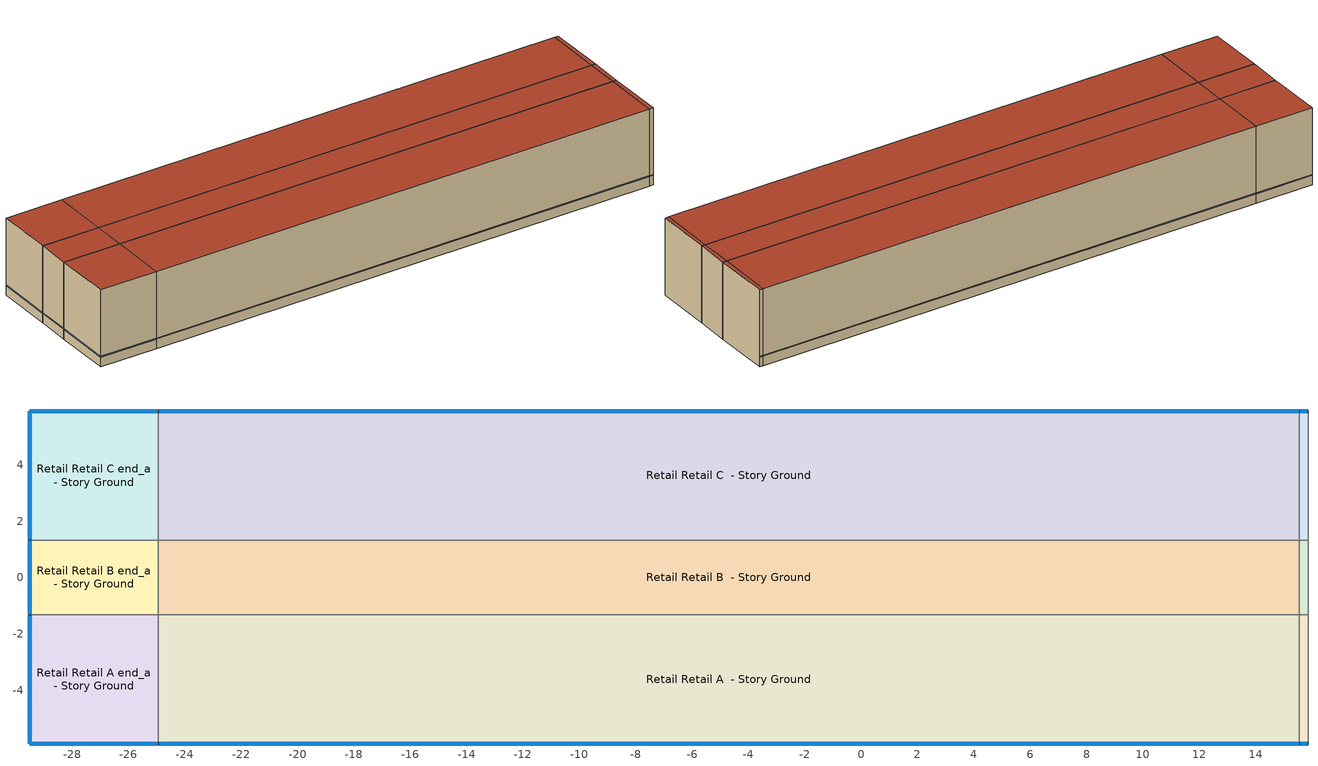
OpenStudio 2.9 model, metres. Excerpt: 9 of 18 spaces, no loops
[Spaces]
Retail Retail A end_a - Story Ground
 floor ground: -29.51,-5.9 -29.51,-1.33 -24.94,-1.33 -24.94,-5.9 z0
 wall outside: -29.51,-1.33 -29.51,-5.9 -24.94,-5.9 z0:6.1
 wall to Retail Retail B end_a - Story Ground: -24.94,-1.33 -29.51,-1.33 z0:6.1
 wall to Retail Retail A  - Story Ground: -24.94,-5.9 -24.94,-1.33 z0:6.1
 window: -29.51,-1.36 -29.51,-5.88 / -29.49,-5.9 -24.97,-5.9 z0.76:0.82
 roof outside: -24.94,-5.9 -24.94,-1.33 -29.51,-1.33 -29.51,-5.9 z6.1
Retail Retail B end_a - Story Ground
 floor ground: -29.51,-1.33 -29.51,1.33 -24.94,1.33 -24.94,-1.33 z0
 wall outside: -29.51,1.33 -29.51,-1.33 z0:6.1
 wall to Retail Retail C end_a - Story Ground: -24.94,1.33 -29.51,1.33 z0:6.1
 wall to Retail Retail B  - Story Ground: -24.94,-1.33 -24.94,1.33 z0:6.1
 window: -29.51,1.31 -29.51,-1.31 z0.76:0.82
 roof outside: -24.94,-1.33 -24.94,1.33 -29.51,1.33 -29.51,-1.33 z6.1
Retail Retail C end_a - Story Ground
 floor ground: -29.51,1.33 -29.51,5.9 -24.94,5.9 -24.94,1.33 z0
 wall outside: -24.94,5.9 -29.51,5.9 -29.51,1.33 z0:6.1
 wall to Retail Retail C  - Story Ground: -24.94,1.33 -24.94,5.9 z0:6.1
 window: -29.51,5.88 -29.51,1.36 / -24.97,5.9 -29.49,5.9 z0.76:0.82
 roof outside: -24.94,1.33 -24.94,5.9 -29.51,5.9 -29.51,1.33 z6.1
Retail Retail A  - Story Ground
 floor ground: -24.94,-5.9 -24.94,-1.33 15.55,-1.33 15.55,-5.9 z0
 wall outside: -24.94,-5.9 15.55,-5.9 z0:6.1
 wall to Retail Retail B  - Story Ground: 15.55,-1.33 -24.94,-1.33 z0:6.1
 wall to Retail Entry A  - Story Ground: 15.55,-5.9 15.55,-1.33 z0:6.1
 window: -24.91,-5.9 15.53,-5.9 z0.76:0.82
 roof outside: 15.55,-5.9 15.55,-1.33 -24.94,-1.33 -24.94,-5.9 z6.1
Retail Retail B  - Story Ground
 floor ground: -24.94,-1.33 -24.94,1.33 15.55,1.33 15.55,-1.33 z0
 wall to Retail Retail C  - Story Ground: 15.55,1.33 -24.94,1.33 z0:6.1
 wall to Retail Entry B  - Story Ground: 15.55,-1.33 15.55,1.33 z0:6.1
 roof outside: 15.55,-1.33 15.55,1.33 -24.94,1.33 -24.94,-1.33 z6.1
Retail Retail C  - Story Ground
 floor ground: -24.94,1.33 -24.94,5.9 15.55,5.9 15.55,1.33 z0
 wall outside: 15.55,5.9 -24.94,5.9 z0:6.1
 wall to Retail Entry C  - Story Ground: 15.55,1.33 15.55,5.9 z0:6.1
 window: 15.53,5.9 -24.91,5.9 z0.76:0.82
 roof outside: 15.55,1.33 15.55,5.9 -24.94,5.9 -24.94,1.33 z6.1
Retail Entry A  - Story Ground
 floor ground: 15.55,-5.9 15.55,-1.33 15.86,-1.33 15.86,-5.9 z0
 wall outside: 15.55,-5.9 15.86,-5.9 z0:6.1
 wall to Retail Entry B  - Story Ground: 15.86,-1.33 15.55,-1.33 z0:6.1
 wall to Retail Point_of_Sale A  - Story Ground: 15.86,-5.9 15.86,-1.33 z0:6.1
 window: 15.58,-5.9 15.83,-5.9 z0.76:0.84
 roof outside: 15.86,-5.9 15.86,-1.33 15.55,-1.33 15.55,-5.9 z6.1
Retail Entry B  - Story Ground
 floor ground: 15.55,-1.33 15.55,1.33 15.86,1.33 15.86,-1.33 z0
 wall to Retail Entry C  - Story Ground: 15.86,1.33 15.55,1.33 z0:6.1
 wall to Retail Point_of_Sale B  - Story Ground: 15.86,-1.33 15.86,1.33 z0:6.1
 roof outside: 15.86,-1.33 15.86,1.33 15.55,1.33 15.55,-1.33 z6.1
Retail Entry C  - Story Ground
 floor ground: 15.55,1.33 15.55,5.9 15.86,5.9 15.86,1.33 z0
 wall outside: 15.86,5.9 15.55,5.9 z0:6.1
 wall to Retail Point_of_Sale C  - Story Ground: 15.86,1.33 15.86,5.9 z0:6.1
 window: 15.83,5.9 15.58,5.9 z0.76:0.84
 roof outside: 15.86,1.33 15.86,5.9 15.55,5.9 15.55,1.33 z6.1
[Schedule:Ruleset]
Name | Default Day Schedule | Summer Design Day Schedule | Winter Design Day Schedule
Clothing Schedule | Clothing Schedule Default Winter Clothes
Mercantile_Retail BLDG_LIGHT_EndUseData | Schedule Day 5 | Mercantile_Retail BLDG_LIGHT_EndUseData Summer Design Day | Mercantile_Retail BLDG_LIGHT_EndUseData Winter Design Day
Mercantile_Retail BLDG_EQUIP_EndUseData | Schedule Day 8 | Mercantile_Retail BLDG_EQUIP_EndUseData Summer Design Day | Mercantile_Retail BLDG_EQUIP_EndUseData Winter Design Day
Retail Infil Half On | Retail Infil Half On Default | Retail Infil Half On Summer Design Day | Retail Infil Half On Winter Design Day
Mercantile_Retail BLDG_LIGHT_EndUseData BPR Adjusted | Schedule Day 17 | Mercantile_Retail BLDG_LIGHT_EndUseData Summer Design Day 1 | Mercantile_Retail BLDG_LIGHT_EndUseData Winter Design Day 1
Mercantile_Retail BLDG_EQUIP_EndUseData BPR Adjusted | Schedule Day 18 | Mercantile_Retail BLDG_EQUIP_EndUseData Summer Design Day 1 | Mercantile_Retail BLDG_EQUIP_EndUseData Winter Design Day 1
[Schedule:Day]
Clothing Schedule Default Winter Clothes; Mercantile_Retail BLDG_LIGHT_EndUseData Summer Design Day; Mercantile_Retail BLDG_EQUIP_EndUseData Summer Design Day; Retail Infil Half On Winter Design Day; Mercantile_Retail BLDG_LIGHT_EndUseData Summer Design Day 1; Mercantile_Retail BLDG_EQUIP_EndUseData Summer Design Day 1: 24, 0, 1
Clothing Schedule Summer Clothes: 24, 0, 0.5
Air Velocity Schedule Default: 24, 0, 0.2
Work Efficiency Schedule Default; Mercantile_Retail BLDG_LIGHT_EndUseData Winter Design Day; Mercantile_Retail BLDG_EQUIP_EndUseData Winter Design Day; Mercantile_Retail BLDG_LIGHT_EndUseData Winter Design Day 1; Mercantile_Retail BLDG_EQUIP_EndUseData Winter Design Day 1: 24, 0, 0
Retail Bldg Occ Sat Day: Yes, 0, 5, 0.0666667, 0, 15, 0.05, 0, 25, 0.0333333, 0, 35, 0.0166667, 0, 45, 0, 5, 30, 0, 5, 40, 0.0166667, 5, 50, 0.0333333, 6, 0, 0.05, 6, 10, 0.0666667, 6, 20, 0.0833333, 6, 30, 0.1, 6, 40, 0.116667, 6, 50, 0.133333, 7, 0, 0.15, 7, 10, 0.166667, 7, 20, 0.183333, 7, 30, 0.2, 7, 40, 0.25, 7, 50, 0.3, 8, 0, 0.35, 8, 9, 0.4, 8, 19, 0.45, 8, 29, 0.5, 8, 30, 0.5, 8, 39, 0.516667, 8, 49, 0.533333, 8, 59, 0.55, 9, 9, 0.566667, 9, 19, 0.583333, 9, 29, 0.6, 9, 30, 0.6, 9, 39, 0.612698, 9, 49, 0.625397, 9, 59, 0.638095, 10, 9, 0.650794, 10, 19, 0.663492, 10, 29, 0.67619, 10, 39, 0.688889, 10, 49, 0.701587, 10, 59, 0.714286, 11, 9, 0.726984, 11, 19, 0.739683, 11, 29, 0.752381, 11, 39, 0.765079, 11, 49, 0.777778, 11, 59, 0.790476, 12, 7, 0.8, 18, 45, 0.8, 18, 55, 0.766667, 19, 5, 0.733333, 19, 15, 0.7, 19, 25, 0.666667, 19, 35, 0.633333, 19, 45, 0.6, 19, 55, 0.533333, 20, 5, 0.466667, 20, 15, 0.4, 20, 25, 0.333333, 20, 35, 0.266667, 20, 45, 0.2, 22, 45, 0.2, 22, 55, 0.183333, 23, 5, 0.166667, 23, 15, 0.15, 23, 25, 0.133333, 23, 35, 0.116667, 23, 45, 0.1, 23, 55, 0.0833333, 24, 0, 0.0666667
Retail Bldg Occ Sun Day: Yes, 6, 30, 0, 6, 40, 0.0166667, 6, 50, 0.0333333, 7, 0, 0.05, 7, 10, 0.0666667, 7, 20, 0.0833333, 7, 30, 0.1, 7, 40, 0.116667, 7, 50, 0.133333, 8, 0, 0.15, 8, 9, 0.166667, 8, 19, 0.183333, 8, 29, 0.2, 8, 30, 0.2, 9, 0, 0.2, 9, 9, 0.208081, 9, 19, 0.216162, 9, 29, 0.224242, 9, 39, 0.232323, 9, 49, 0.240404, 9, 59, 0.248485, 10, 9, 0.256566, 10, 19, 0.264646, 10, 29, 0.272727, 10, 39, 0.280808, 10, 49, 0.288889, 10, 59, 0.29697, 11, 9, 0.305051, 11, 19, 0.313131, 11, 29, 0.321212, 11, 39, 0.329293, 11, 49, 0.337374, 11, 59, 0.345455, 12, 9, 0.353535, 12, 19, 0.361616, 12, 29, 0.369697, 12, 39, 0.377778, 12, 49, 0.385859, 12, 59, 0.393939, 13, 7, 0.4, 18, 45, 0.4, 18, 55, 0.366667, 19, 5, 0.333333, 19, 15, 0.3, 19, 25, 0.266667, 19, 35, 0.233333, 19, 45, 0.2, 19, 55, 0.183333, 20, 5, 0.166667, 20, 15, 0.15, 20, 25, 0.133333, 20, 35, 0.116667, 20, 45, 0.1, 20, 55, 0.0833333, 21, 5, 0.0666667, 21, 15, 0.05, 21, 25, 0.0333333, 21, 35, 0.0166667, 21, 45, 0, 24, 0, 0
Schedule Day 5: Yes, 0, 10, 0.0990279, 0, 20, 0.0908426, 0, 30, 0.0826573, 0, 40, 0.0811729, 0, 49, 0.0796886, 0, 59, 0.0782042, 1, 9, 0.0767199, 1, 19, 0.0752356, 1, 30, 0.0737512, 1, 40, 0.0724585, 1, 50, 0.0711657, 2, 0, 0.069873, 2, 9, 0.0685802, 2, 19, 0.0672875, 2, 29, 0.0659947, 2, 30, 0.0659947, 2, 39, 0.0656892, 2, 49, 0.0653837, 2, 59, 0.0650782, 3, 9, 0.0647726, 3, 19, 0.0644671, 3, 29, 0.0641616, 3, 30, 0.0641616, 3, 39, 0.0653482, 3, 49, 0.0665348, 3, 59, 0.0677214, 4, 9, 0.068908, 4, 19, 0.0700947, 4, 30, 0.0712813, 4, 40, 0.0754337, 4, 50, 0.0795862, 5, 0, 0.0837386, 5, 10, 0.087891, 5, 20, 0.0920435, 5, 30, 0.0961959, 5, 40, 0.106886, 5, 50, 0.117577, 6, 0, 0.128267, 6, 10, 0.138957, 6, 20, 0.149648, 6, 30, 0.160338, 6, 40, 0.198035, 6, 50, 0.235731, 7, 0, 0.273428, 7, 10, 0.311124, 7, 20, 0.34882, 7, 30, 0.386517, 7, 40, 0.450641, 7, 50, 0.514765, 8, 0, 0.578889, 8, 9, 0.643013, 8, 19, 0.707137, 8, 29, 0.771261, 8, 30, 0.771261, 8, 39, 0.799719, 8, 49, 0.828176, 8, 59, 0.856634, 9, 9, 0.885092, 9, 19, 0.913549, 9, 29, 0.942007, 9, 30, 0.942007, 9, 39, 0.94667, 9, 49, 0.951334, 9, 59, 0.955997, 10, 9, 0.96066, 10, 19, 0.965324, 10, 29, 0.969987, 10, 30, 0.969987, 10, 39, 0.970107, 10, 49, 0.970227, 10, 59, 0.970348, 11, 9, 0.970468, 11, 19, 0.970588, 11, 29, 0.970708, 11, 30, 0.970708, 11, 39, 0.970732, 11, 49, 0.970757, 11, 59, 0.970781, 12, 9, 0.970805, 12, 19, 0.97083, 12, 29, 0.970854, 12, 30, 0.970854, 12, 39, 0.970894, 12, 49, 0.970933, 12, 59, 0.970973, 13, 9, 0.971013, 13, 19, 0.971053, 13, 29, 0.971093, 13, 30, 0.971093, 13, 39, 0.971133, 13, 49, 0.971174, 13, 59, 0.971215, 14, 9, 0.971255, 14, 19, 0.971296, 14, 29, 0.971337, 14, 30, 0.971337, 14, 39, 0.971337, 14, 49, 0.971338, 14, 59, 0.971338, 15, 9, 0.971339, 15, 19, 0.97134, 15, 29, 0.97134, 15, 30, 0.97134, 15, 39, 0.971345, 15, 49, 0.97135, 15, 59, 0.971355, 16, 9, 0.97136, 16, 19, 0.971364, 16, 30, 0.971369, 16, 40, 0.971344, 16, 50, 0.971319, 17, 0, 0.971293, 17, 10, 0.971268, 17, 20, 0.971243, 17, 30, 0.971217, 17, 40, 0.971161, 17, 50, 0.971105, 18, 0, 0.971049, 18, 10, 0.970993, 18, 20, 0.970936, 18, 30, 0.97088, 18, 40, 0.970781, 18, 50, 0.970682, 19, 0, 0.970582, 19, 10, 0.970483, 19, 20, 0.970384, 19, 30, 0.970285, 19, 40, 0.969748, 19, 50, 0.969211, 20, 0, 0.968674, 20, 10, 0.968137, 20, 20, 0.9676, 20, 30, 0.967063, 20, 40, 0.946091, 20, 50, 0.92512, 21, 0, 0.904148, 21, 10, 0.883177, 21, 20, 0.862205, 21, 30, 0.841234, 21, 40, 0.769699, 21, 50, 0.698164, 22, 0, 0.626629, 22, 10, 0.555095, 22, 20, 0.48356, 22, 30, 0.412025, 22, 40, 0.365316, 22, 50, 0.318606, 23, 0, 0.271897, 23, 10, 0.225188, 23, 20, 0.178478, 23, 30, 0.131769, 23, 40, 0.123584, 23, 50, 0.115399, 24, 0, 0.107213
Mercantile_Retail BLDG_LIGHT_EndUseData Sun Day: Yes, 0, 5, 0.443748, 0, 15, 0.41474, 0, 25, 0.385732, 0, 30, 0.194056, 0, 35, 0.356724, 0, 40, 0.194278, 0, 45, 0.327716, 0, 49, 0.1945, 0, 55, 0.314276, 0, 59, 0.194722, 1, 5, 0.300835, 1, 9, 0.194944, 1, 15, 0.287394, 1, 19, 0.195166, 1, 25, 0.273954, 1, 30, 0.195388, 1, 35, 0.260513, 1, 40, 0.195878, 1, 45, 0.247072, 1, 50, 0.196369, 1, 55, 0.241506, 2, 0, 0.196859, 2, 5, 0.23594, 2, 9, 0.19735, 2, 15, 0.230374, 2, 19, 0.19784, 2, 25, 0.224808, 2, 29, 0.198331, 2, 30, 0.198331, 2, 35, 0.219241, 2, 39, 0.199521, 2, 45, 0.213675, 2, 49, 0.20071, 2, 55, 0.212104, 2, 59, 0.2019, 3, 5, 0.210532, 3, 9, 0.20309, 3, 15, 0.208961, 3, 19, 0.20428, 3, 25, 0.207389, 3, 29, 0.20547, 3, 30, 0.20547, 3, 35, 0.205817, 3, 39, 0.207931, 3, 45, 0.204246, 3, 49, 0.210391, 3, 59, 0.212852, 4, 9, 0.215312, 4, 19, 0.217773, 4, 30, 0.220233, 4, 40, 0.234007, 4, 50, 0.24778, 5, 0, 0.261554, 5, 10, 0.275327, 5, 20, 0.2891, 5, 30, 0.302874, 5, 40, 0.346033, 5, 50, 0.389193, 6, 0, 0.432353, 6, 10, 0.475512, 6, 20, 0.518672, 6, 30, 0.561831, 6, 40, 0.609777, 6, 50, 0.657723, 7, 0, 0.705669, 7, 10, 0.753615, 7, 20, 0.801561, 7, 30, 0.849508, 7, 40, 0.869034, 7, 50, 0.888561, 8, 0, 0.908087, 8, 9, 0.927614, 8, 19, 0.94714, 8, 29, 0.966667, 8, 30, 0.966667, 8, 39, 0.967165, 8, 49, 0.967664, 8, 59, 0.968162, 9, 9, 0.968661, 9, 19, 0.969159, 9, 29, 0.969657, 9, 30, 0.969657, 9, 39, 0.969672, 9, 49, 0.969687, 9, 59, 0.969701, 10, 9, 0.969716, 10, 19, 0.969731, 10, 29, 0.969746, 10, 39, 0.96976, 10, 49, 0.969775, 10, 59, 0.96979, 11, 9, 0.969804, 11, 19, 0.969819, 11, 29, 0.969834, 11, 39, 0.969849, 11, 49, 0.969863, 11, 59, 0.969878, 12, 9, 0.969893, 12, 19, 0.969907, 12, 29, 0.969922, 12, 37, 0.969933, 12, 47, 0.969983, 12, 57, 0.970032, 13, 7, 0.970082, 13, 17, 0.970131, 13, 27, 0.970181, 13, 37, 0.970231, 13, 47, 0.970239, 13, 57, 0.970247, 14, 7, 0.970255, 14, 17, 0.970263, 14, 27, 0.970271, 14, 37, 0.970279, 14, 47, 0.970251, 14, 57, 0.970223, 15, 7, 0.970195, 15, 17, 0.970167, 15, 27, 0.970139, 15, 37, 0.970112, 15, 47, 0.970097, 15, 57, 0.970082, 16, 7, 0.970067, 16, 17, 0.970052, 16, 27, 0.970037, 16, 37, 0.970022, 16, 47, 0.970007, 16, 57, 0.969993, 17, 7, 0.969978, 17, 17, 0.969963, 17, 27, 0.969948, 17, 37, 0.969933, 17, 47, 0.969918, 17, 57, 0.969903, 18, 7, 0.969888, 18, 17, 0.969874, 18, 27, 0.969859, 18, 37, 0.969844, 18, 45, 0.969833, 18, 55, 0.969544, 19, 5, 0.969255, 19, 15, 0.968966, 19, 25, 0.968677, 19, 35, 0.968388, 19, 45, 0.968099, 19, 55, 0.963578, 20, 5, 0.959058, 20, 15, 0.954537, 20, 25, 0.950017, 20, 35, 0.945496, 20, 45, 0.940976, 20, 55, 0.920826, 21, 5, 0.900676, 21, 15, 0.880525, 21, 25, 0.860375, 21, 35, 0.840225, 21, 45, 0.820075, 21, 55, 0.792508, 22, 5, 0.764941, 22, 15, 0.737374, 22, 25, 0.709807, 22, 35, 0.68224, 22, 45, 0.654673, 22, 55, 0.629188, 23, 5, 0.603703, 23, 15, 0.578219, 23, 25, 0.552734, 23, 35, 0.527249, 23, 45, 0.501764, 23, 55, 0.472756, 24, 0, 0.443748
Schedule Day 8: Yes, 1, 15, 0.5316, 24, 0, 0.5316
Mercantile_Retail BLDG_EQUIP_EndUseData Wknd Day; autogen Schedule Rule 7 1_day_sch: Yes, 24, 0, 0.5009
Retail Infil Half On Default; Retail Infil Half On Summer Design Day: 6, 0, 1, 21, 0, 0.5, 24, 0, 1
Retail Infil Half On Sat Day: 6, 0, 1, 22, 0, 0.5, 24, 0, 1
Retail Infil Half On Sun Day: 8, 0, 1, 17, 0, 0.5, 24, 0, 1
Retail HtgSetp_Enduse Sat Day: Yes, 0, 5, 16.9333, 0, 15, 16.4, 0, 25, 15.8667, 0, 30, 13.6, 0, 35, 15.3333, 0, 45, 14.8, 0, 55, 14.6333, 1, 5, 14.4667, 1, 15, 14.3, 1, 25, 14.1333, 1, 35, 13.9667, 1, 45, 13.8, 1, 55, 13.7833, 2, 5, 13.7667, 2, 15, 13.75, 2, 25, 13.7333, 2, 30, 13.6, 2, 35, 13.7167, 2, 39, 13.6167, 2, 45, 13.7, 2, 49, 13.6333, 2, 59, 13.65, 3, 9, 13.6667, 3, 19, 13.6833, 3, 29, 13.7, 3, 30, 13.7, 3, 39, 13.7167, 3, 49, 13.7333, 3, 59, 13.75, 4, 9, 13.7667, 4, 19, 13.7833, 4, 30, 13.8, 4, 40, 13.9, 4, 50, 14, 5, 0, 14.1, 5, 10, 14.2, 5, 20, 14.3, 5, 30, 14.4, 5, 40, 14.5167, 5, 50, 14.6333, 6, 0, 14.75, 6, 10, 14.8667, 6, 20, 14.9833, 6, 30, 15.1, 6, 40, 15.3167, 6, 50, 15.5333, 7, 0, 15.75, 7, 10, 15.9667, 7, 20, 16.1833, 7, 30, 16.4, 7, 40, 16.7667, 7, 50, 17.1333, 8, 0, 17.5, 8, 9, 17.8667, 8, 19, 18.2333, 8, 29, 18.6, 8, 30, 18.6, 8, 39, 18.7333, 8, 49, 18.8667, 8, 59, 19, 9, 9, 19.1333, 9, 19, 19.2667, 9, 29, 19.4, 9, 30, 19.4, 20, 45, 19.4, 20, 55, 19.3833, 21, 5, 19.3667, 21, 15, 19.35, 21, 25, 19.3333, 21, 35, 19.3167, 21, 45, 19.3, 21, 55, 19.2667, 22, 5, 19.2333, 22, 15, 19.2, 22, 25, 19.1667, 22, 35, 19.1333, 22, 45, 19.1, 22, 55, 18.9167, 23, 5, 18.7333, 23, 15, 18.55, 23, 25, 18.3667, 23, 35, 18.1833, 23, 45, 18, 23, 55, 17.4667, 24, 0, 16.9333
Retail HtgSetp_Enduse Sun Day: Yes, 0, 5, 14.0667, 0, 15, 14, 0, 25, 13.9333, 0, 35, 13.8667, 0, 45, 13.8, 0, 55, 13.7833, 1, 5, 13.7667, 1, 15, 13.75, 1, 25, 13.7333, 1, 35, 13.7167, 1, 45, 13.7, 2, 30, 13.6, 2, 39, 13.6167, 2, 45, 13.7, 2, 49, 13.6333, 2, 55, 13.6833, 2, 59, 13.65, 3, 5, 13.6667, 3, 9, 13.6667, 3, 15, 13.65, 3, 19, 13.6833, 3, 25, 13.6333, 3, 29, 13.7, 3, 30, 13.7, 3, 35, 13.6167, 3, 39, 13.75, 3, 45, 13.6, 3, 49, 13.8, 3, 59, 13.85, 4, 9, 13.9, 4, 19, 13.95, 4, 30, 14, 4, 40, 14.0833, 4, 50, 14.1667, 5, 0, 14.25, 5, 10, 14.3333, 5, 20, 14.4167, 5, 30, 14.5, 5, 40, 14.6167, 5, 50, 14.7333, 6, 0, 14.85, 6, 10, 14.9667, 6, 20, 15.0833, 6, 30, 15.2, 6, 40, 15.3667, 6, 50, 15.5333, 7, 0, 15.7, 7, 10, 15.8667, 7, 20, 16.0333, 7, 30, 16.2, 7, 40, 16.4833, 7, 50, 16.7667, 8, 0, 17.05, 8, 9, 17.3333, 8, 19, 17.6167, 8, 29, 17.9, 8, 30, 17.9, 8, 39, 18.1, 8, 49, 18.3, 8, 59, 18.5, 9, 9, 18.7, 9, 19, 18.9, 9, 29, 19.1, 9, 30, 19.1, 9, 39, 19.1107, 9, 49, 19.1213, 9, 59, 19.132, 10, 9, 19.1427, 10, 19, 19.1533, 10, 29, 19.164, 10, 39, 19.1747, 10, 49, 19.1853, 10, 59, 19.196, 11, 9, 19.2067, 11, 19, 19.2173, 11, 29, 19.228, 11, 39, 19.2387, 11, 49, 19.2493, 11, 59, 19.26, 12, 9, 19.2707, 12, 19, 19.2813, 12, 29, 19.292, 12, 37, 19.3, 18, 45, 19.3, 18, 55, 19.2833, 19, 5, 19.2667, 19, 15, 19.25, 19, 25, 19.2333, 19, 35, 19.2167, 19, 45, 19.2, 19, 55, 19.0667, 20, 5, 18.9333, 20, 15, 18.8, 20, 25, 18.6667, 20, 35, 18.5333, 20, 45, 18.4, 20, 55, 18, 21, 5, 17.6, 21, 15, 17.2, 21, 25, 16.8, 21, 35, 16.4, 21, 45, 16, 21, 55, 15.7667, 22, 5, 15.5333, 22, 15, 15.3, 22, 25, 15.0667, 22, 35, 14.8333, 22, 45, 14.6, 22, 55, 14.5333, 23, 5, 14.4667, 23, 15, 14.4, 23, 25, 14.3333, 23, 35, 14.2667, 23, 45, 14.2, 23, 55, 14.1333, 24, 0, 14.0667
Retail ClgSetp_Enduse Sat Day: Yes, 0, 5, 24.9, 0, 15, 25.5, 0, 25, 26.1, 0, 30, 28.6, 0, 35, 26.7, 0, 45, 27.3, 0, 55, 27.4667, 1, 5, 27.6333, 1, 15, 27.8, 1, 25, 27.9667, 1, 35, 28.1333, 1, 45, 28.3, 1, 55, 28.3333, 2, 5, 28.3667, 2, 15, 28.4, 2, 25, 28.4333, 2, 30, 28.6, 2, 35, 28.4667, 2, 39, 28.5833, 2, 45, 28.5, 2, 49, 28.5667, 2, 59, 28.55, 3, 9, 28.5333, 3, 19, 28.5167, 3, 29, 28.5, 3, 30, 28.5, 3, 39, 28.4667, 3, 49, 28.4333, 3, 59, 28.4, 4, 9, 28.3667, 4, 19, 28.3333, 4, 30, 28.3, 4, 40, 28.2, 4, 50, 28.1, 5, 0, 28, 5, 10, 27.9, 5, 20, 27.8, 5, 30, 27.7, 5, 40, 27.5667, 5, 50, 27.4333, 6, 0, 27.3, 6, 10, 27.1667, 6, 20, 27.0333, 6, 30, 26.9, 6, 40, 26.6833, 6, 50, 26.4667, 7, 0, 26.25, 7, 10, 26.0333, 7, 20, 25.8167, 7, 30, 25.6, 7, 40, 25.1833, 7, 50, 24.7667, 8, 0, 24.35, 8, 9, 23.9333, 8, 19, 23.5167, 8, 29, 23.1, 8, 30, 23.1, 8, 39, 22.9333, 8, 49, 22.7667, 8, 59, 22.6, 9, 9, 22.4333, 9, 19, 22.2667, 9, 29, 22.1, 9, 30, 22.1, 20, 45, 22.1, 20, 55, 22.1167, 21, 5, 22.1333, 21, 15, 22.15, 21, 25, 22.1667, 21, 35, 22.1833, 21, 45, 22.2, 21, 55, 22.2333, 22, 5, 22.2667, 22, 15, 22.3, 22, 25, 22.3333, 22, 35, 22.3667, 22, 45, 22.4, 22, 55, 22.6167, 23, 5, 22.8333, 23, 15, 23.05, 23, 25, 23.2667, 23, 35, 23.4833, 23, 45, 23.7, 23, 55, 24.3, 24, 0, 24.9
Retail ClgSetp_Enduse Sun Day: Yes, 0, 5, 28, 0, 15, 28.05, 0, 25, 28.1, 0, 35, 28.15, 0, 45, 28.2, 0, 55, 28.2333, 1, 5, 28.2667, 1, 15, 28.3, 1, 25, 28.3333, 1, 35, 28.3667, 1, 45, 28.4, 1, 55, 28.4167, 2, 5, 28.4333, 2, 15, 28.45, 2, 25, 28.4667, 2, 30, 28.6, 2, 35, 28.4833, 2, 39, 28.5667, 2, 45, 28.5, 2, 49, 28.5333, 2, 55, 28.5167, 2, 59, 28.5, 3, 5, 28.5333, 3, 9, 28.4667, 3, 15, 28.55, 3, 19, 28.4333, 3, 25, 28.5667, 3, 29, 28.4, 3, 30, 28.4, 3, 35, 28.5833, 3, 39, 28.3667, 3, 45, 28.6, 3, 49, 28.3333, 3, 59, 28.3, 4, 9, 28.2667, 4, 19, 28.2333, 4, 30, 28.2, 4, 40, 28.1, 4, 50, 28, 5, 0, 27.9, 5, 10, 27.8, 5, 20, 27.7, 5, 30, 27.6, 5, 40, 27.4667, 5, 50, 27.3333, 6, 0, 27.2, 6, 10, 27.0667, 6, 20, 26.9333, 6, 30, 26.8, 6, 40, 26.6167, 6, 50, 26.4333, 7, 0, 26.25, 7, 10, 26.0667, 7, 20, 25.8833, 7, 30, 25.7, 7, 40, 25.3833, 7, 50, 25.0667, 8, 0, 24.75, 8, 9, 24.4333, 8, 19, 24.1167, 8, 29, 23.8, 8, 30, 23.8, 8, 39, 23.5833, 8, 49, 23.3667, 8, 59, 23.15, 9, 9, 22.9333, 9, 19, 22.7167, 9, 29, 22.5, 9, 30, 22.5, 9, 39, 22.484, 9, 49, 22.468, 9, 59, 22.452, 10, 9, 22.436, 10, 19, 22.42, 10, 29, 22.404, 10, 39, 22.388, 10, 49, 22.372, 10, 59, 22.356, 11, 9, 22.34, 11, 19, 22.324, 11, 29, 22.308, 11, 39, 22.292, 11, 49, 22.276, 11, 59, 22.26, 12, 9, 22.244, 12, 19, 22.228, 12, 29, 22.212, 12, 37, 22.2, 18, 45, 22.2, 18, 55, 22.2167, 19, 5, 22.2333, 19, 15, 22.25, 19, 25, 22.2667, 19, 35, 22.2833, 19, 45, 22.3, 19, 55, 22.45, 20, 5, 22.6, 20, 15, 22.75, 20, 25, 22.9, 20, 35, 23.05, 20, 45, 23.2, 20, 55, 23.65, 21, 5, 24.1, 21, 15, 24.55, 21, 25, 25, 21, 35, 25.45, 21, 45, 25.9, 21, 55, 26.1667, 22, 5, 26.4333, 22, 15, 26.7, 22, 25, 26.9667, 22, 35, 27.2333, 22, 45, 27.5, 22, 55, 27.5667, 23, 5, 27.6333, 23, 15, 27.7, 23, 25, 27.7667, 23, 35, 27.8333, 23, 45, 27.9, 23, 55, 27.95, 24, 0, 28
Retail HtgSetp Sat Day: Yes, 0, 15, 21, 5, 0, 15.6, 24, 0, 21
Retail HtgSetp Sun Day: Yes, 6, 0, 15.6, 21, 15, 21, 24, 0, 15.6
Building Hours of Operation NonResidential Saturday; Building Hours of Operation NonResidential Sunday: 8, 0, 0, 20, 15, 1, 24, 0, 0
autogen Mercantile_Retail BLDG_LIGHT_EndUseData 1_day_sch: Yes, 0, 10, 0.22414, 0, 20, 0.217128, 0, 30, 0.210117, 0, 40, 0.208845, 0, 49, 0.207574, 0, 59, 0.206303, 1, 9, 0.205031, 1, 19, 0.20376, 1, 30, 0.202488, 1, 40, 0.201381, 1, 50, 0.200273, 2, 0, 0.199166, 2, 9, 0.198059, 2, 19, 0.196951, 2, 29, 0.195844, 2, 30, 0.195844, 2, 39, 0.195582, 2, 49, 0.195321, 2, 59, 0.195059, 3, 9, 0.194797, 3, 19, 0.194536, 3, 29, 0.194274, 3, 30, 0.194274, 3, 39, 0.19529, 3, 49, 0.196307, 3, 59, 0.197323, 4, 9, 0.19834, 4, 19, 0.199356, 4, 30, 0.200372, 4, 40, 0.203929, 4, 50, 0.207486, 5, 0, 0.211043, 5, 10, 0.2146, 5, 20, 0.218157, 5, 30, 0.221714, 5, 40, 0.230871, 5, 50, 0.240028, 6, 0, 0.249185, 6, 10, 0.258342, 6, 20, 0.2675, 6, 30, 0.276657, 6, 40, 0.308947, 6, 50, 0.341237, 7, 0, 0.373527, 7, 10, 0.405817, 7, 20, 0.438107, 7, 30, 0.470397, 7, 40, 0.525324, 7, 50, 0.580251, 8, 0, 0.635179, 8, 9, 0.690106, 8, 19, 0.745033, 8, 29, 0.799961, 8, 30, 0.799961, 8, 39, 0.824337, 8, 49, 0.848713, 8, 59, 0.873089, 9, 9, 0.897466, 9, 19, 0.921842, 9, 29, 0.946218, 9, 30, 0.946218, 9, 39, 0.950213, 9, 49, 0.954207, 9, 59, 0.958202, 10, 9, 0.962196, 10, 19, 0.966191, 10, 29, 0.970185, 10, 30, 0.970185, 10, 39, 0.970288, 10, 49, 0.970391, 10, 59, 0.970494, 11, 9, 0.970597, 11, 19, 0.9707, 11, 29, 0.970803, 11, 30, 0.970803, 11, 39, 0.970824, 11, 49, 0.970844, 11, 59, 0.970865, 12, 9, 0.970886, 12, 19, 0.970907, 12, 29, 0.970928, 12, 30, 0.970928, 12, 39, 0.970962, 12, 49, 0.970996, 12, 59, 0.97103, 13, 9, 0.971064, 13, 19, 0.971098, 13, 29, 0.971132, 13, 30, 0.971132, 13, 39, 0.971167, 13, 49, 0.971202, 13, 59, 0.971237, 14, 9, 0.971272, 14, 19, 0.971306, 14, 29, 0.971341, 14, 30, 0.971341, 14, 39, 0.971342, 14, 49, 0.971342, 14, 59, 0.971343, 15, 9, 0.971343, 15, 19, 0.971344, 15, 29, 0.971344, 15, 30, 0.971344, 15, 39, 0.971348, 15, 49, 0.971353, 15, 59, 0.971357, 16, 9, 0.971361, 16, 19, 0.971365, 16, 30, 0.971369, 16, 40, 0.971348, 16, 50, 0.971326, 17, 0, 0.971304, 17, 10, 0.971283, 17, 20, 0.971261, 17, 30, 0.971239, 17, 40, 0.971191, 17, 50, 0.971143, 18, 0, 0.971095, 18, 10, 0.971047, 18, 20, 0.970998, 18, 30, 0.97095, 18, 40, 0.970865, 18, 50, 0.97078, 19, 0, 0.970695, 19, 10, 0.97061, 19, 20, 0.970525, 19, 30, 0.97044, 19, 40, 0.96998, 19, 50, 0.96952, 20, 0, 0.96906, 20, 10, 0.9686, 20, 20, 0.96814, 20, 30, 0.96768, 20, 40, 0.949716, 20, 50, 0.931753, 21, 0, 0.913789, 21, 10, 0.895825, 21, 20, 0.877862, 21, 30, 0.859898, 21, 40, 0.798623, 21, 50, 0.737347, 22, 0, 0.676072, 22, 10, 0.614797, 22, 20, 0.553522, 22, 30, 0.492247, 22, 40, 0.452236, 22, 50, 0.412226, 23, 0, 0.372216, 23, 10, 0.332206, 23, 20, 0.292195, 23, 30, 0.252185, 23, 40, 0.245174, 23, 50, 0.238162, 24, 0, 0.231151
autogen Retail Activity 0_day_sch; autogen Retail Activity 1_day_sch: Yes, 24, 0, 120
autogen Retail FRONT ENTRY COOLING 0_day_sch; autogen Retail FRONT ENTRY COOLING 1_day_sch: Yes, 24, 0, 90
Schedule Day 17: No, 0, 10, 0.22414, 0, 20, 0.217128, 0, 30, 0.210117, 0, 40, 0.208845, 0, 49, 0.207574, 0, 59, 0.206303, 1, 9, 0.205031, 1, 19, 0.20376, 1, 30, 0.202488, 1, 40, 0.201381, 1, 50, 0.200273, 2, 0, 0.199166, 2, 9, 0.198059, 2, 19, 0.196951, 2, 29, 0.195844, 2, 30, 0.195844, 2, 39, 0.195582, 2, 49, 0.195321, 2, 59, 0.195059, 3, 9, 0.194797, 3, 19, 0.194536, 3, 29, 0.194274, 3, 30, 0.194274, 3, 39, 0.19529, 3, 49, 0.196307, 3, 59, 0.197323, 4, 9, 0.19834, 4, 19, 0.199356, 4, 30, 0.200372, 4, 40, 0.203929, 4, 50, 0.207486, 5, 0, 0.211043, 5, 10, 0.2146, 5, 20, 0.218157, 5, 30, 0.221714, 5, 40, 0.230871, 5, 50, 0.240028, 6, 0, 0.249185, 6, 10, 0.258342, 6, 20, 0.2675, 6, 30, 0.276657, 6, 40, 0.308947, 6, 50, 0.341237, 7, 0, 0.373527, 7, 10, 0.405817, 7, 20, 0.438107, 7, 30, 0.470397, 7, 40, 0.525324, 7, 50, 0.580251, 8, 0, 0.635179, 8, 9, 0.690106, 8, 19, 0.745033, 8, 29, 0.799961, 8, 30, 0.799961, 8, 39, 0.824337, 8, 49, 0.848713, 8, 59, 0.873089, 9, 9, 0.897466, 9, 19, 0.921842, 9, 29, 0.946218, 9, 30, 0.946218, 9, 39, 0.950213, 9, 49, 0.954207, 9, 59, 0.958202, 10, 9, 0.962196, 10, 19, 0.966191, 10, 29, 0.970185, 10, 30, 0.970185, 10, 39, 0.970288, 10, 49, 0.970391, 10, 59, 0.970494, 11, 9, 0.970597, 11, 19, 0.9707, 11, 29, 0.970803, 11, 30, 0.970803, 11, 39, 0.970824, 11, 49, 0.970844, 11, 59, 0.970865, 12, 9, 0.970886, 12, 19, 0.970907, 12, 29, 0.970928, 12, 30, 0.970928, 12, 39, 0.970962, 12, 49, 0.970996, 12, 59, 0.97103, 13, 9, 0.971064, 13, 19, 0.971098, 13, 29, 0.971132, 13, 30, 0.971132, 13, 39, 0.971167, 13, 49, 0.971202, 13, 59, 0.971237, 14, 9, 0.971272, 14, 19, 0.971306, 14, 29, 0.971341, 14, 30, 0.971341, 14, 39, 0.971342, 14, 49, 0.971342, 14, 59, 0.971343, 15, 9, 0.971343, 15, 19, 0.971344, 15, 29, 0.971344, 15, 30, 0.971344, 15, 39, 0.971348, 15, 49, 0.971353, 15, 59, 0.971357, 16, 9, 0.971361, 16, 19, 0.971365, 16, 30, 0.971369, 16, 40, 0.971348, 16, 50, 0.971326, 17, 0, 0.971304, 17, 10, 0.971283, 17, 20, 0.971261, 17, 30, 0.971239, 17, 40, 0.971191, 17, 50, 0.971143, 18, 0, 0.971095, 18, 10, 0.971047, 18, 20, 0.970998, 18, 30, 0.97095, 18, 40, 0.970865, 18, 50, 0.97078, 19, 0, 0.970695, 19, 10, 0.97061, 19, 20, 0.970525, 19, 30, 0.97044, 19, 40, 0.96998, 19, 50, 0.96952, 20, 0, 0.96906, 20, 10, 0.9686, 20, 20, 0.96814, 20, 30, 0.96768, 20, 40, 0.949716, 20, 50, 0.931753, 21, 0, 0.913789, 21, 10, 0.895825, 21, 20, 0.877862, 21, 30, 0.859898, 21, 40, 0.798623, 21, 50, 0.737347, 22, 0, 0.676072, 22, 10, 0.614797, 22, 20, 0.553522, 22, 30, 0.492247, 22, 40, 0.452236, 22, 50, 0.412226, 23, 0, 0.372216, 23, 10, 0.332206, 23, 20, 0.292195, 23, 30, 0.252185, 23, 40, 0.245174, 23, 50, 0.238162, 24, 0, 0.231151
Schedule Day 18: No, 24, 0, 0
[Schedule:Rule]
Schedule Rule 1: Schedule Ruleset=Clothing Schedule; Rule Order=0; Day Schedule=Clothing Schedule Summer Clothes; Date Specification Type=DateRange; Start Month=5; Start Day=1; End Month=9; End Day=30
Schedule Rule 4: Schedule Ruleset=Mercantile_Retail BLDG_LIGHT_EndUseData; Rule Order=0; Day Schedule=Mercantile_Retail BLDG_LIGHT_EndUseData Sun Day; Date Specification Type=DateRange; Start Month=1; Start Day=1; End Month=12; End Day=31; Apply Sunday=Yes
Schedule Rule 7: Schedule Ruleset=Mercantile_Retail BLDG_EQUIP_EndUseData; Rule Order=0; Day Schedule=Mercantile_Retail BLDG_EQUIP_EndUseData Wknd Day; Date Specification Type=DateRange; Start Month=1; Start Day=1; End Month=12; End Day=31; Apply Sunday=Yes; Apply Saturday=Yes
Schedule Rule 8: Schedule Ruleset=Retail Infil Half On; Rule Order=1; Day Schedule=Retail Infil Half On Sat Day; Date Specification Type=DateRange; Start Month=1; Start Day=1; End Month=12; End Day=31; Apply Saturday=Yes
Schedule Rule 9: Schedule Ruleset=Retail Infil Half On; Rule Order=0; Day Schedule=Retail Infil Half On Sun Day; Date Specification Type=DateRange; Start Month=1; Start Day=1; End Month=12; End Day=31; Apply Sunday=Yes
autogen Schedule Rule 7 1: Schedule Ruleset=Mercantile_Retail BLDG_EQUIP_EndUseData; Rule Order=1; Day Schedule=autogen Schedule Rule 7 1_day_sch; Date Specification Type=SpecificDates; Apply Sunday=Yes; Apply Saturday=Yes; Apply Monday=Yes; Apply Tuesday=Yes; Apply Wednesday=Yes; Apply Thursday=Yes; Apply Friday=Yes; Specific Month 1=1; Specific Day 1=4; Specific Month 2=1; Specific Day 2=11; Specific Month 3=1; Specific Day 3=18; Specific Month 4=1; Specific Day 4=25; Specific Month 5=2; Specific Day 5=1; Specific Month 6=2; Specific Day 6=8; Specific Month 7=2; Specific Day 7=15; Specific Month 8=2; Specific Day 8=22; Specific Month 9=3; Specific Day 9=1; Specific Month 10=3; Specific Day 10=8; Specific Month 11=3; Specific Day 11=15; Specific Month 12=3; Specific Day 12=22; Specific Month 13=3; Specific Day 13=29; Specific Month 14=4; Specific Day 14=5; Specific Month 15=4; Specific Day 15=12; Specific Month 16=4; Specific Day 16=19; Specific Month 17=4; Specific Day 17=26; Specific Month 18=5; Specific Day 18=3; Specific Month 19=5; Specific Day 19=10; Specific Month 20=5; Specific Day 20=17; Specific Month 21=5; Specific Day 21=24; Specific Month 22=5; Specific Day 22=31; Specific Month 23=6; Specific Day 23=7; Specific Month 24=6; Specific Day 24=14; Specific Month 25=6; Specific Day 25=21; Specific Month 26=6; Specific Day 26=28; Specific Month 27=7; Specific Day 27=5; Specific Month 28=7; Specific Day 28=12; Specific Month 29=7; Specific Day 29=19; Specific Month 30=7; Specific Day 30=26; Specific Month 31=8; Specific Day 31=2; Specific Month 32=8; Specific Day 32=9; Specific Month 33=8; Specific Day 33=16; Specific Month 34=8; Specific Day 34=23; Specific Month 35=8; Specific Day 35=30; Specific Month 36=9; Specific Day 36=6; Specific Month 37=9; Specific Day 37=13; Specific Month 38=9; Specific Day 38=20; Specific Month 39=9; Specific Day 39=27; Specific Month 40=10; Specific Day 40=4; Specific Month 41=10; Specific Day 41=11; Specific Month 42=10; Specific Day 42=18; Specific Month 43=10; Specific Day 43=25; Specific Month 44=11; Specific Day 44=1; Specific Month 45=11; Specific Day 45=8; Specific Month 46=11; Specific Day 46=15; Specific Month 47=11; Specific Day 47=22; Specific Month 48=11; Specific Day 48=29; Specific Month 49=12; Specific Day 49=6; Specific Month 50=12; Specific Day 50=13; Specific Month 51=12; Specific Day 51=20; Specific Month 52=12; Specific Day 52=27
autogen Mercantile_Retail BLDG_LIGHT_EndUseData 1: Schedule Ruleset=Mercantile_Retail BLDG_LIGHT_EndUseData; Rule Order=1; Day Schedule=autogen Mercantile_Retail BLDG_LIGHT_EndUseData 1_day_sch; Date Specification Type=SpecificDates; Apply Sunday=Yes; Apply Saturday=Yes; Apply Monday=Yes; Apply Tuesday=Yes; Apply Wednesday=Yes; Apply Thursday=Yes; Apply Friday=Yes; Specific Month 1=1; Specific Day 1=3; Specific Month 2=1; Specific Day 2=10; Specific Month 3=1; Specific Day 3=17; Specific Month 4=1; Specific Day 4=24; Specific Month 5=1; Specific Day 5=31; Specific Month 6=2; Specific Day 6=7; Specific Month 7=2; Specific Day 7=14; Specific Month 8=2; Specific Day 8=21; Specific Month 9=2; Specific Day 9=28; Specific Month 10=3; Specific Day 10=7; Specific Month 11=3; Specific Day 11=14; Specific Month 12=3; Specific Day 12=21; Specific Month 13=3; Specific Day 13=28; Specific Month 14=4; Specific Day 14=4; Specific Month 15=4; Specific Day 15=11; Specific Month 16=4; Specific Day 16=18; Specific Month 17=4; Specific Day 17=25; Specific Month 18=5; Specific Day 18=2; Specific Month 19=5; Specific Day 19=9; Specific Month 20=5; Specific Day 20=16; Specific Month 21=5; Specific Day 21=23; Specific Month 22=5; Specific Day 22=30; Specific Month 23=6; Specific Day 23=6; Specific Month 24=6; Specific Day 24=13; Specific Month 25=6; Specific Day 25=20; Specific Month 26=6; Specific Day 26=27; Specific Month 27=7; Specific Day 27=4; Specific Month 28=7; Specific Day 28=11; Specific Month 29=7; Specific Day 29=18; Specific Month 30=7; Specific Day 30=25; Specific Month 31=8; Specific Day 31=1; Specific Month 32=8; Specific Day 32=8; Specific Month 33=8; Specific Day 33=15; Specific Month 34=8; Specific Day 34=22; Specific Month 35=8; Specific Day 35=29; Specific Month 36=9; Specific Day 36=5; Specific Month 37=9; Specific Day 37=12; Specific Month 38=9; Specific Day 38=19; Specific Month 39=9; Specific Day 39=26; Specific Month 40=10; Specific Day 40=3; Specific Month 41=10; Specific Day 41=10; Specific Month 42=10; Specific Day 42=17; Specific Month 43=10; Specific Day 43=24; Specific Month 44=10; Specific Day 44=31; Specific Month 45=11; Specific Day 45=7; Specific Month 46=11; Specific Day 46=14; Specific Month 47=11; Specific Day 47=21; Specific Month 48=11; Specific Day 48=28; Specific Month 49=12; Specific Day 49=5; Specific Month 50=12; Specific Day 50=12; Specific Month 51=12; Specific Day 51=19; Specific Month 52=12; Specific Day 52=26
Schedule Rule 18: Schedule Ruleset=Mercantile_Retail BLDG_LIGHT_EndUseData BPR Adjusted; Rule Order=0; Day Schedule=Mercantile_Retail BLDG_LIGHT_EndUseData Sun Day; Date Specification Type=DateRange; Start Month=1; Start Day=1; End Month=12; End Day=31; Apply Sunday=Yes
autogen Mercantile_Retail BLDG_LIGHT_EndUseData 2: Schedule Ruleset=Mercantile_Retail BLDG_LIGHT_EndUseData BPR Adjusted; Rule Order=1; Day Schedule=autogen Mercantile_Retail BLDG_LIGHT_EndUseData 1_day_sch; Date Specification Type=SpecificDates; Apply Sunday=Yes; Apply Saturday=Yes; Apply Monday=Yes; Apply Tuesday=Yes; Apply Wednesday=Yes; Apply Thursday=Yes; Apply Friday=Yes; Specific Month 1=1; Specific Day 1=3; Specific Month 2=1; Specific Day 2=10; Specific Month 3=1; Specific Day 3=17; Specific Month 4=1; Specific Day 4=24; Specific Month 5=1; Specific Day 5=31; Specific Month 6=2; Specific Day 6=7; Specific Month 7=2; Specific Day 7=14; Specific Month 8=2; Specific Day 8=21; Specific Month 9=2; Specific Day 9=28; Specific Month 10=3; Specific Day 10=7; Specific Month 11=3; Specific Day 11=14; Specific Month 12=3; Specific Day 12=21; Specific Month 13=3; Specific Day 13=28; Specific Month 14=4; Specific Day 14=4; Specific Month 15=4; Specific Day 15=11; Specific Month 16=4; Specific Day 16=18; Specific Month 17=4; Specific Day 17=25; Specific Month 18=5; Specific Day 18=2; Specific Month 19=5; Specific Day 19=9; Specific Month 20=5; Specific Day 20=16; Specific Month 21=5; Specific Day 21=23; Specific Month 22=5; Specific Day 22=30; Specific Month 23=6; Specific Day 23=6; Specific Month 24=6; Specific Day 24=13; Specific Month 25=6; Specific Day 25=20; Specific Month 26=6; Specific Day 26=27; Specific Month 27=7; Specific Day 27=4; Specific Month 28=7; Specific Day 28=11; Specific Month 29=7; Specific Day 29=18; Specific Month 30=7; Specific Day 30=25; Specific Month 31=8; Specific Day 31=1; Specific Month 32=8; Specific Day 32=8; Specific Month 33=8; Specific Day 33=15; Specific Month 34=8; Specific Day 34=22; Specific Month 35=8; Specific Day 35=29; Specific Month 36=9; Specific Day 36=5; Specific Month 37=9; Specific Day 37=12; Specific Month 38=9; Specific Day 38=19; Specific Month 39=9; Specific Day 39=26; Specific Month 40=10; Specific Day 40=3; Specific Month 41=10; Specific Day 41=10; Specific Month 42=10; Specific Day 42=17; Specific Month 43=10; Specific Day 43=24; Specific Month 44=10; Specific Day 44=31; Specific Month 45=11; Specific Day 45=7; Specific Month 46=11; Specific Day 46=14; Specific Month 47=11; Specific Day 47=21; Specific Month 48=11; Specific Day 48=28; Specific Month 49=12; Specific Day 49=5; Specific Month 50=12; Specific Day 50=12; Specific Month 51=12; Specific Day 51=19; Specific Month 52=12; Specific Day 52=26
Schedule Rule 19: Schedule Ruleset=Mercantile_Retail BLDG_EQUIP_EndUseData BPR Adjusted; Rule Order=0; Day Schedule=Mercantile_Retail BLDG_EQUIP_EndUseData Wknd Day; Date Specification Type=DateRange; Start Month=1; Start Day=1; End Month=12; End Day=31; Apply Sunday=Yes; Apply Saturday=Yes
autogen Schedule Rule 7 2: Schedule Ruleset=Mercantile_Retail BLDG_EQUIP_EndUseData BPR Adjusted; Rule Order=1; Day Schedule=autogen Schedule Rule 7 1_day_sch; Date Specification Type=SpecificDates; Apply Sunday=Yes; Apply Saturday=Yes; Apply Monday=Yes; Apply Tuesday=Yes; Apply Wednesday=Yes; Apply Thursday=Yes; Apply Friday=Yes; Specific Month 1=1; Specific Day 1=4; Specific Month 2=1; Specific Day 2=11; Specific Month 3=1; Specific Day 3=18; Specific Month 4=1; Specific Day 4=25; Specific Month 5=2; Specific Day 5=1; Specific Month 6=2; Specific Day 6=8; Specific Month 7=2; Specific Day 7=15; Specific Month 8=2; Specific Day 8=22; Specific Month 9=3; Specific Day 9=1; Specific Month 10=3; Specific Day 10=8; Specific Month 11=3; Specific Day 11=15; Specific Month 12=3; Specific Day 12=22; Specific Month 13=3; Specific Day 13=29; Specific Month 14=4; Specific Day 14=5; Specific Month 15=4; Specific Day 15=12; Specific Month 16=4; Specific Day 16=19; Specific Month 17=4; Specific Day 17=26; Specific Month 18=5; Specific Day 18=3; Specific Month 19=5; Specific Day 19=10; Specific Month 20=5; Specific Day 20=17; Specific Month 21=5; Specific Day 21=24; Specific Month 22=5; Specific Day 22=31; Specific Month 23=6; Specific Day 23=7; Specific Month 24=6; Specific Day 24=14; Specific Month 25=6; Specific Day 25=21; Specific Month 26=6; Specific Day 26=28; Specific Month 27=7; Specific Day 27=5; Specific Month 28=7; Specific Day 28=12; Specific Month 29=7; Specific Day 29=19; Specific Month 30=7; Specific Day 30=26; Specific Month 31=8; Specific Day 31=2; Specific Month 32=8; Specific Day 32=9; Specific Month 33=8; Specific Day 33=16; Specific Month 34=8; Specific Day 34=23; Specific Month 35=8; Specific Day 35=30; Specific Month 36=9; Specific Day 36=6; Specific Month 37=9; Specific Day 37=13; Specific Month 38=9; Specific Day 38=20; Specific Month 39=9; Specific Day 39=27; Specific Month 40=10; Specific Day 40=4; Specific Month 41=10; Specific Day 41=11; Specific Month 42=10; Specific Day 42=18; Specific Month 43=10; Specific Day 43=25; Specific Month 44=11; Specific Day 44=1; Specific Month 45=11; Specific Day 45=8; Specific Month 46=11; Specific Day 46=15; Specific Month 47=11; Specific Day 47=22; Specific Month 48=11; Specific Day 48=29; Specific Month 49=12; Specific Day 49=6; Specific Month 50=12; Specific Day 50=13; Specific Month 51=12; Specific Day 51=20; Specific Month 52=12; Specific Day 52=27
